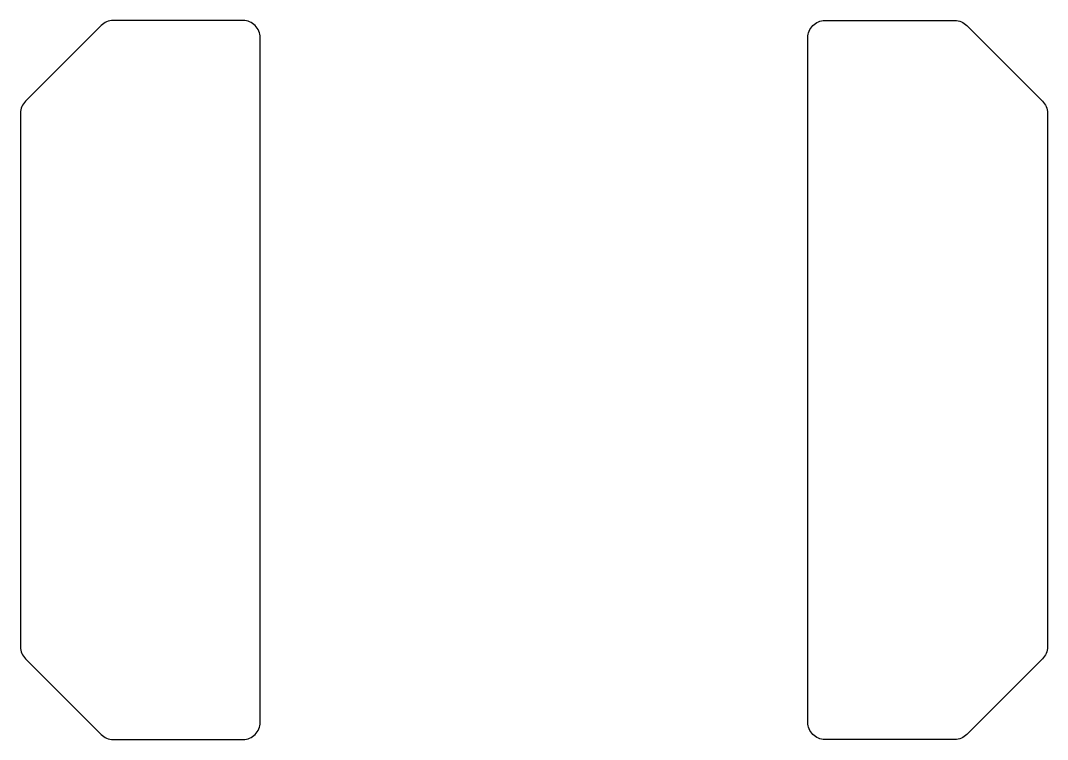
# Model space of a CAD drawing. Header units: millimetres. Extents: x 1.9 to 61.9, y 5.9 to 47.9.
import ezdxf

# ---------------------------------------------------------------- set-up
doc = ezdxf.new("R2010")
doc.units = ezdxf.units.MM

msp = doc.modelspace()

# ---------------------------------------------------------------- linework, layer by layer
for points in [[(1.9, 42.486), (1.9, 11.314, 0.198912), (2.193, 10.607), (6.607, 6.193, 0.198912), (7.314, 5.9), (14.9, 5.9, 0.414214), (15.9, 6.9), (15.9, 46.9, 0.414214), (14.9, 47.9), (7.314, 47.9, 0.198912), (6.607, 47.607), (2.193, 43.193, 0.198912)], [(47.9, 6.9), (47.9, 46.9, -0.414214), (48.9, 47.9), (56.486, 47.9, -0.198912), (57.193, 47.607), (61.607, 43.193, -0.198912), (61.9, 42.486), (61.9, 11.314, -0.198912), (61.607, 10.607), (57.193, 6.193, -0.198912), (56.486, 5.9), (48.9, 5.9, -0.414214)]]:
    msp.add_lwpolyline(points, format="xyb", close=True)

doc.saveas('drawing.dxf')
